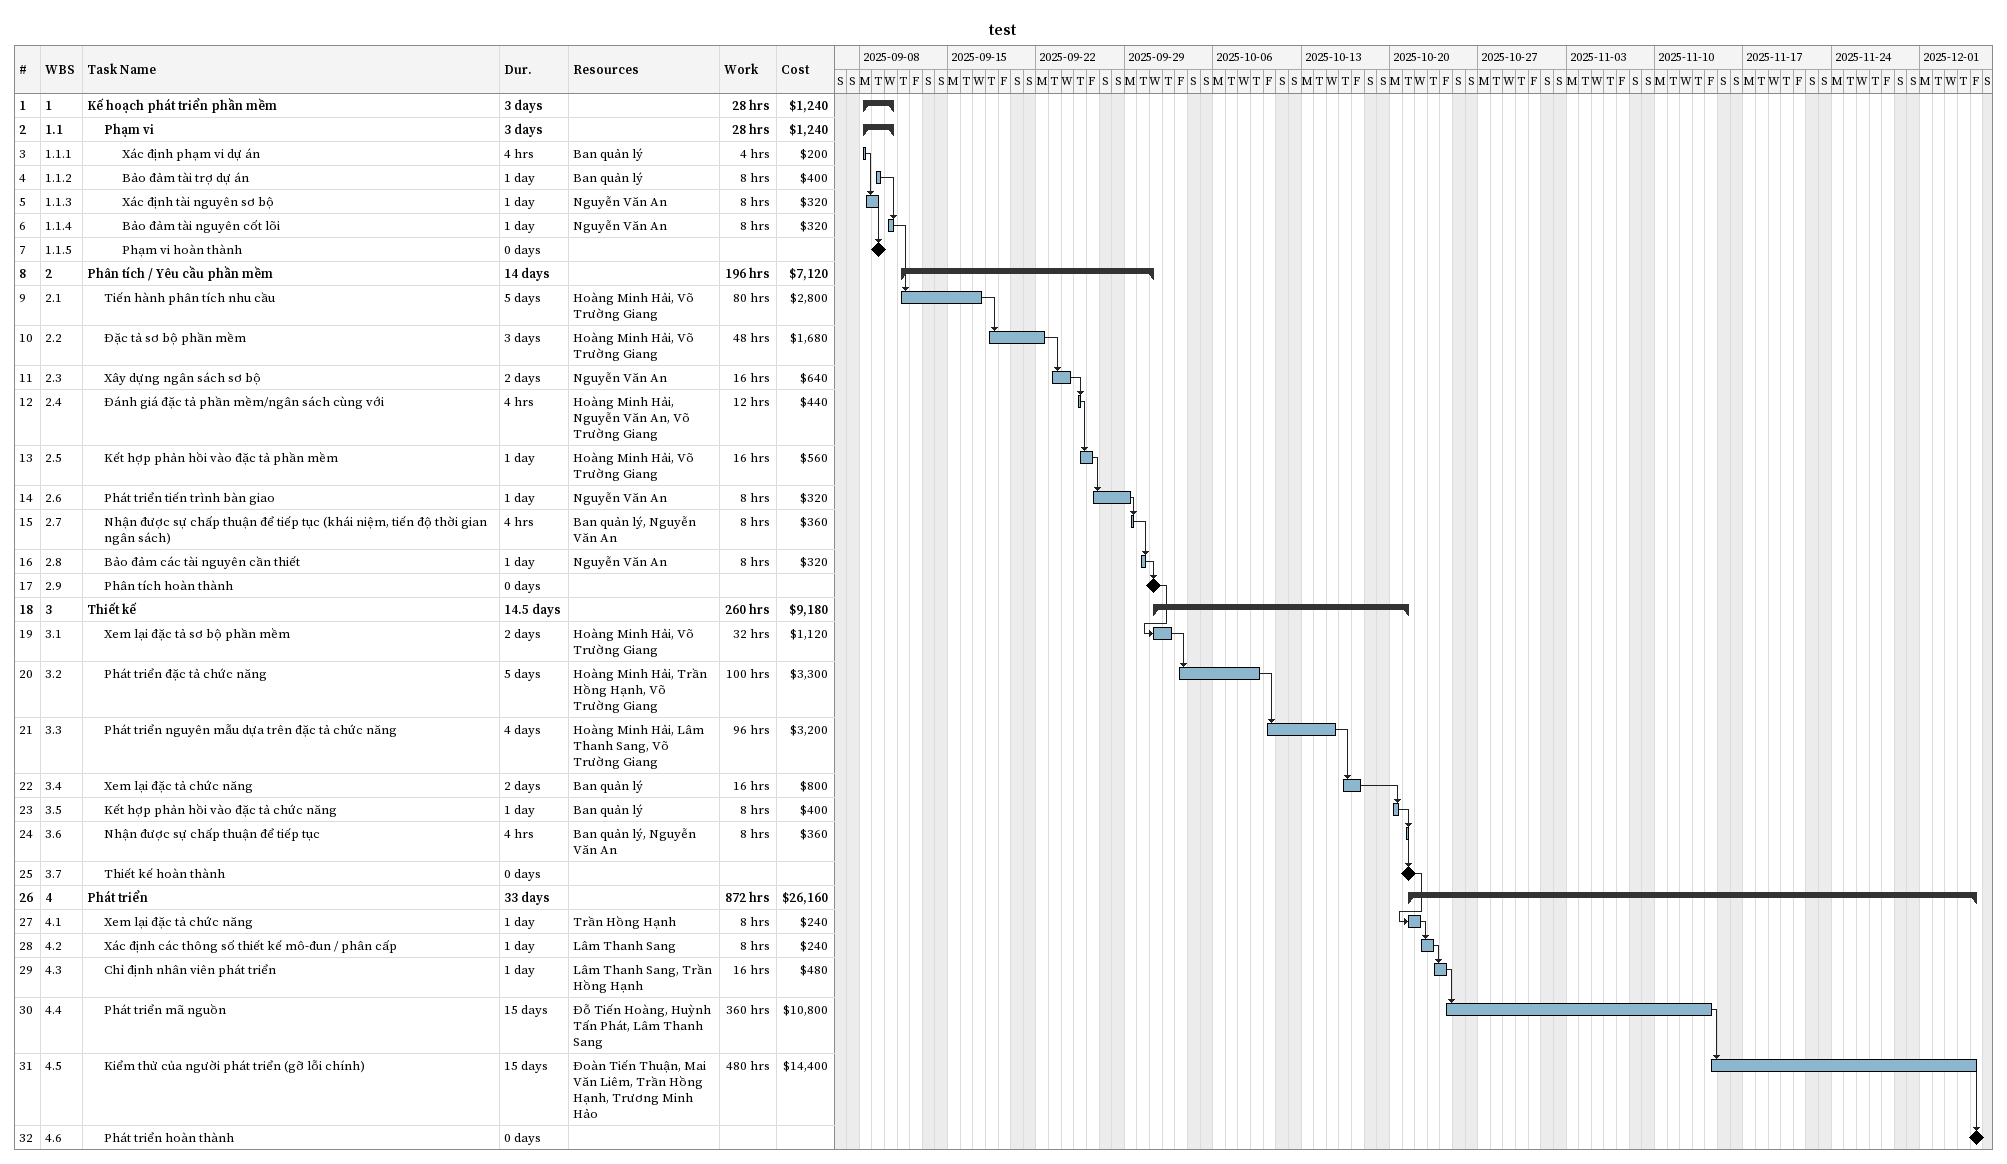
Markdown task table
test

| ID | WBS | Task | Duration | Start | Finish | Predecessors | Resources | Work (h) | Cost ($) |
|---|---|---|---|---|---|---|---|---|---|
| 1 | 1 | **Kế hoạch phát triển phần mềm** | 3d | 2025-09-08 | 2025-09-10 |  |  | 28 | 1240 |
| 2 | 1.1 | **Phạm vi** | 3d | 2025-09-08 | 2025-09-10 |  |  | 28 | 1240 |
| 3 | 1.1.1 | Xác định phạm vi dự án | 4h | 2025-09-08 | 2025-09-08 |  | Ban quản lý | 4 | 200 |
| 4 | 1.1.2 | Bảo đảm tài trợ dự án | 1d | 2025-09-09 | 2025-09-09 |  | Ban quản lý | 8 | 400 |
| 5 | 1.1.3 | Xác định tài nguyên sơ bộ | 1d | 2025-09-08 | 2025-09-09 | 3 | Nguyễn Văn An | 8 | 320 |
| 6 | 1.1.4 | Bảo đảm tài nguyên cốt lõi | 1d | 2025-09-10 | 2025-09-10 | 4 | Nguyễn Văn An | 8 | 320 |
| 7 | 1.1.5 | Phạm vi hoàn thành | 0d | 2025-09-09 | 2025-09-09 | 5 |  |  |  |
| 8 | 2 | **Phân tích / Yêu cầu phần mềm** | 14d | 2025-09-11 | 2025-10-01 |  |  | 196 | 7120 |
| 9 | 2.1 | Tiến hành phân tích nhu cầu | 5d | 2025-09-11 | 2025-09-17 | 6 | Hoàng Minh Hải, Võ Trường Giang | 80 | 2800 |
| 10 | 2.2 | Đặc tả sơ bộ phần mềm | 3d | 2025-09-18 | 2025-09-22 | 9 | Hoàng Minh Hải, Võ Trường Giang | 48 | 1680 |
| 11 | 2.3 | Xây dựng ngân sách sơ bộ | 2d | 2025-09-23 | 2025-09-24 | 10 | Nguyễn Văn An | 16 | 640 |
| 12 | 2.4 | Đánh giá đặc tả phần mềm/ngân sách cùng với | 4h | 2025-09-25 | 2025-09-25 | 11 | Hoàng Minh Hải, Nguyễn Văn An, Võ Trường Giang | 12 | 440 |
| 13 | 2.5 | Kết hợp phản hồi vào đặc tả phần mềm | 1d | 2025-09-25 | 2025-09-26 | 12 | Hoàng Minh Hải, Võ Trường Giang | 16 | 560 |
| 14 | 2.6 | Phát triển tiến trình bàn giao | 1d | 2025-09-26 | 2025-09-29 | 13 | Nguyễn Văn An | 8 | 320 |
| 15 | 2.7 | Nhận được sự chấp thuận để tiếp tục (khái niệm, tiến độ thời gian ngân sách) | 4h | 2025-09-29 | 2025-09-29 | 14 | Ban quản lý, Nguyễn Văn An | 8 | 360 |
| 16 | 2.8 | Bảo đảm các tài nguyên cần thiết | 1d | 2025-09-30 | 2025-09-30 | 15 | Nguyễn Văn An | 8 | 320 |
| 17 | 2.9 | Phân tích hoàn thành | 0d | 2025-10-01 | 2025-10-01 | 16 |  |  |  |
| 18 | 3 | **Thiết kế** | 14.5d | 2025-10-01 | 2025-10-21 |  |  | 260 | 9180 |
| 19 | 3.1 | Xem lại đặc tả sơ bộ phần mềm | 2d | 2025-10-01 | 2025-10-02 | 17 | Hoàng Minh Hải, Võ Trường Giang | 32 | 1120 |
| 20 | 3.2 | Phát triển đặc tả chức năng | 5d | 2025-10-03 | 2025-10-09 | 19 | Hoàng Minh Hải, Trần Hồng Hạnh, Võ Trường Giang | 100 | 3300 |
| 21 | 3.3 | Phát triển nguyên mẫu dựa trên đặc tả chức năng | 4d | 2025-10-10 | 2025-10-15 | 20 | Hoàng Minh Hải, Lâm Thanh Sang, Võ Trường Giang | 96 | 3200 |
| 22 | 3.4 | Xem lại đặc tả chức năng | 2d | 2025-10-16 | 2025-10-17 | 21 | Ban quản lý | 16 | 800 |
| 23 | 3.5 | Kết hợp phản hồi vào đặc tả chức năng | 1d | 2025-10-20 | 2025-10-20 | 22 | Ban quản lý | 8 | 400 |
| 24 | 3.6 | Nhận được sự chấp thuận để tiếp tục | 4h | 2025-10-21 | 2025-10-21 | 23 | Ban quản lý, Nguyễn Văn An | 8 | 360 |
| 25 | 3.7 | Thiết kế hoàn thành | 0d | 2025-10-21 | 2025-10-21 | 24 |  |  |  |
| 26 | 4 | **Phát triển** | 33d | 2025-10-21 | 2025-12-05 |  |  | 872 | 26160 |
| 27 | 4.1 | Xem lại đặc tả chức năng | 1d | 2025-10-21 | 2025-10-22 | 25 | Trần Hồng Hạnh | 8 | 240 |
| 28 | 4.2 | Xác định các thông số thiết kế mô-đun / phân cấp | 1d | 2025-10-22 | 2025-10-23 | 27 | Lâm Thanh Sang | 8 | 240 |
| 29 | 4.3 | Chỉ định nhân viên phát triển | 1d | 2025-10-23 | 2025-10-24 | 28 | Lâm Thanh Sang, Trần Hồng Hạnh | 16 | 480 |
| 30 | 4.4 | Phát triển mã nguồn | 15d | 2025-10-24 | 2025-11-14 | 29 | Đỗ Tiến Hoàng, Huỳnh Tấn Phát, Lâm Thanh Sang | 360 | 10800 |
| 31 | 4.5 | Kiểm thử của người phát triển (gỡ lỗi chính) | 15d | 2025-11-14 | 2025-12-05 | 30 | Đoàn Tiến Thuận, Mai Văn Liêm, Trần Hồng Hạnh, Trương Minh Hảo | 480 | 14400 |
| 32 | 4.6 | Phát triển hoàn thành | 0d | 2025-12-05 | 2025-12-05 | 31 |  |  |  |
